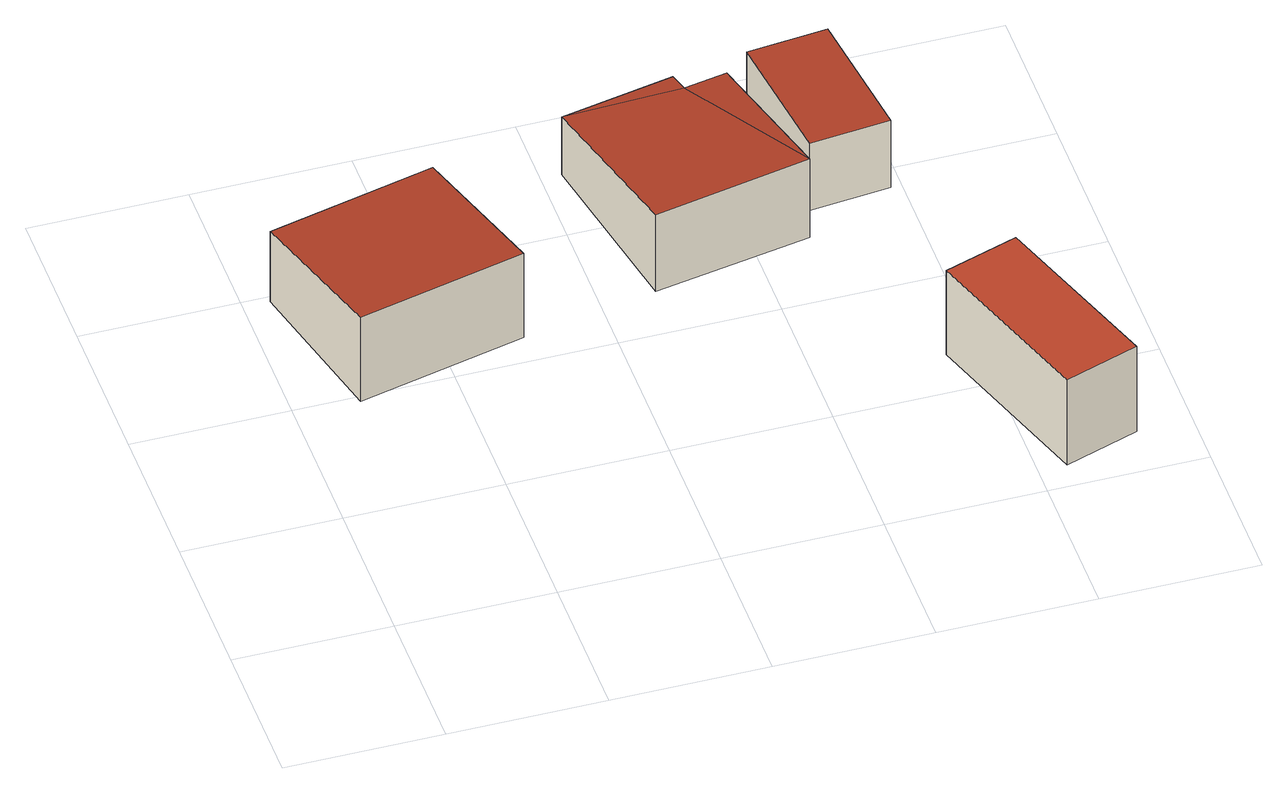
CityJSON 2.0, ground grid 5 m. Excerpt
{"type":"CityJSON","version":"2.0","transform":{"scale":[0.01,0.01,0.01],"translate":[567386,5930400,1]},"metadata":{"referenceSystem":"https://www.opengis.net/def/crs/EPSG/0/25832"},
"CityObjects":{
"building1":{"type":"Building","attributes":{"Grundfläche 2D":"28.641843","Grundhöhe NN":"1.926"},"geometry":[{"type":"Solid","lod":"3","boundaries":[[[[0,1,2,3]],[[4,5,3,2]],[[5,6,0,3]],[[6,7,1,0]],[[7,4,2,1]],[[7,6,5,4]]]],"semantics":{"surfaces":[{"type":"RoofSurface"},{"type":"WallSurface"},{"type":"GroundSurface"}],"values":[[0,1,1,1,1,2]]}}]},
"building2":{"type":"Building","attributes":{"Grundfläche 2D":"28.864989","Grundhöhe NN":"1.852"},"geometry":[{"type":"Solid","lod":"3","boundaries":[[[[8,9,10,11]],[[12,10,9]],[[9,8,13]],[[14,15,11,10]],[[15,16,8,11]],[[16,17,13,8]],[[17,18,9,13]],[[18,19,12,9]],[[19,14,10,12]],[[19,18,17,16,15,14]]]],"semantics":{"surfaces":[{"type":"RoofSurface"},{"type":"WallSurface"},{"type":"GroundSurface"}],"values":[[0,0,0,1,1,1,1,1,1,2]]}}]},
"building3":{"type":"Building","attributes":{"Grundfläche 2D":"15.083156","Grundhöhe NN":"2.087"},"geometry":[{"type":"Solid","lod":"3","boundaries":[[[[20,21,22,23]],[[24,25,23,22]],[[25,26,20,23]],[[26,27,21,20]],[[27,24,22,21]],[[27,26,25,24]]]],"semantics":{"surfaces":[{"type":"RoofSurface"},{"type":"WallSurface"},{"type":"GroundSurface"}],"values":[[0,1,1,1,1,2]]}}]},
"building4":{"type":"Building","attributes":{"Grundfläche 2D":"12.069178","Grundhöhe NN":"1.852"},"geometry":[{"type":"Solid","lod":"3","boundaries":[[[[28,29,30,31]],[[32,33,31,30]],[[33,34,28,31]],[[34,35,29,28]],[[35,32,30,29]],[[35,34,33,32]]]],"semantics":{"surfaces":[{"type":"RoofSurface"},{"type":"WallSurface"},{"type":"GroundSurface"}],"values":[[0,1,1,1,1,2]]}}]}
},
"vertices":[
[620,1600,364],[82,1471,364],[202,968,420],[740,1096,420],[202,968,93],[740,1096,93],[620,1600,93],[82,1471,93],
[1673,1277,390],[1440,1759,324],[1065,1760,308],[1172,1184,383],[1427,1828,313],[1578,1785,324],[1065,1760,85],[1172,1184,85],[1673,1277,85],[1578,1785,85],[1440,1759,85],[1427,1828,85],
[2319,146,439],[2128,717,435],[1890,638,435],[2081,66,439],[1890,638,109],[2081,66,109],[2319,146,109],[2128,717,109],
[1965,1417,345],[1918,1883,323],[1662,1857,323],[1709,1391,345],[1662,1857,85],[1709,1391,85],[1965,1417,85],[1918,1883,85]
]}
